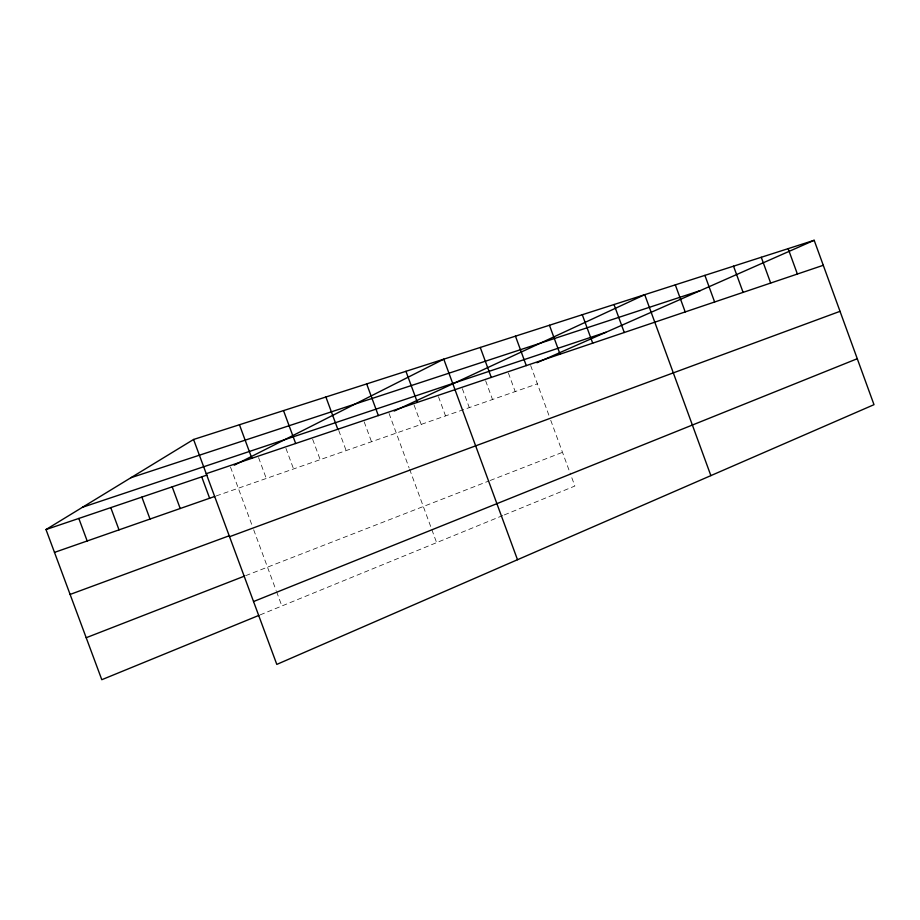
<?xml version="1.0" encoding="UTF-8"?>
<svg xmlns="http://www.w3.org/2000/svg" width="920" height="920" viewBox="0 0 920 920"><rect width="100%" height="100%" fill="white"/><g stroke="black" fill="none" stroke-linecap="round" stroke-linejoin="round"><path stroke-width="0.69" stroke-dasharray="4.6 3.45" d="M260.153 614.882L502.975 515.464M504.275 514.935L574.862 486.036L570.101 473.075M245.64 575.667L488.83 481.01M490.13 480.504L562.499 452.329M216.154 495.96L537.372 383.847M285.947 448.339L293.56 468.947M258.577 457.608L266.282 478.469M230.506 467.107L252.218 525.814M253.678 529.782L276.115 590.456M276.598 591.755L281.865 605.992M485.633 380.765L492.51 399.498M462.334 388.642L469.292 407.606M438.483 396.716L445.533 415.897M414.058 404.984L421.199 424.396M389.056 413.448L409.124 467.969M409.607 469.257L436.62 542.627M364.193 421.854L371.519 441.738M338.744 430.479L346.15 450.581M312.662 439.3L320.183 459.655M530.656 365.516L549.274 416.288M550.735 420.256L569.629 471.776M508.403 373.048L515.2 391.586"/><path stroke-width="1.38" d="M258.877 615.399L101.798 679.707L46 529.552L193.568 439.472L814.177 240.292L874 404.673L276.805 664.401L193.568 439.472M234.255 465.209L443.785 359.168L517.5 559.728M394.197 411.056L644.724 294.676L710.872 475.628M536.923 362.756L814.177 240.292M253.54 601.542L857.279 358.719M86.192 637.721L244.352 576.161M70.115 594.435L229.379 535.704M229.552 536.705L840.029 311.328M54.487 552.391L214.843 496.421M46 529.552L206.954 475.076M206.23 473.697L823.273 265.293M82.512 507.265L605.912 332.281M130.916 477.71L700.293 290.593M110.768 507.633L119.013 529.862M78.821 518.443L87.181 540.971M283.521 410.607L295.665 443.497M239.453 424.752L251.85 458.298M201.721 476.847L209.633 498.237M172.189 486.841L180.205 508.507M141.875 497.099L150.017 519.041M480.263 347.461L491.268 377.43M405.95 371.312L417.381 402.385M366.678 383.916L378.338 415.575M325.898 397.003L337.801 429.26M675.314 284.866L685.204 311.926M614.031 304.531L624.266 332.511M582.291 314.721L592.71 343.171M549.458 325.254L560.061 354.2M515.464 336.168L526.274 365.608M788.141 248.653L797.387 274.045M761.277 257.278L770.672 283.061M733.539 266.179L743.095 292.376M704.904 275.367L714.621 301.99"/></g></svg>
